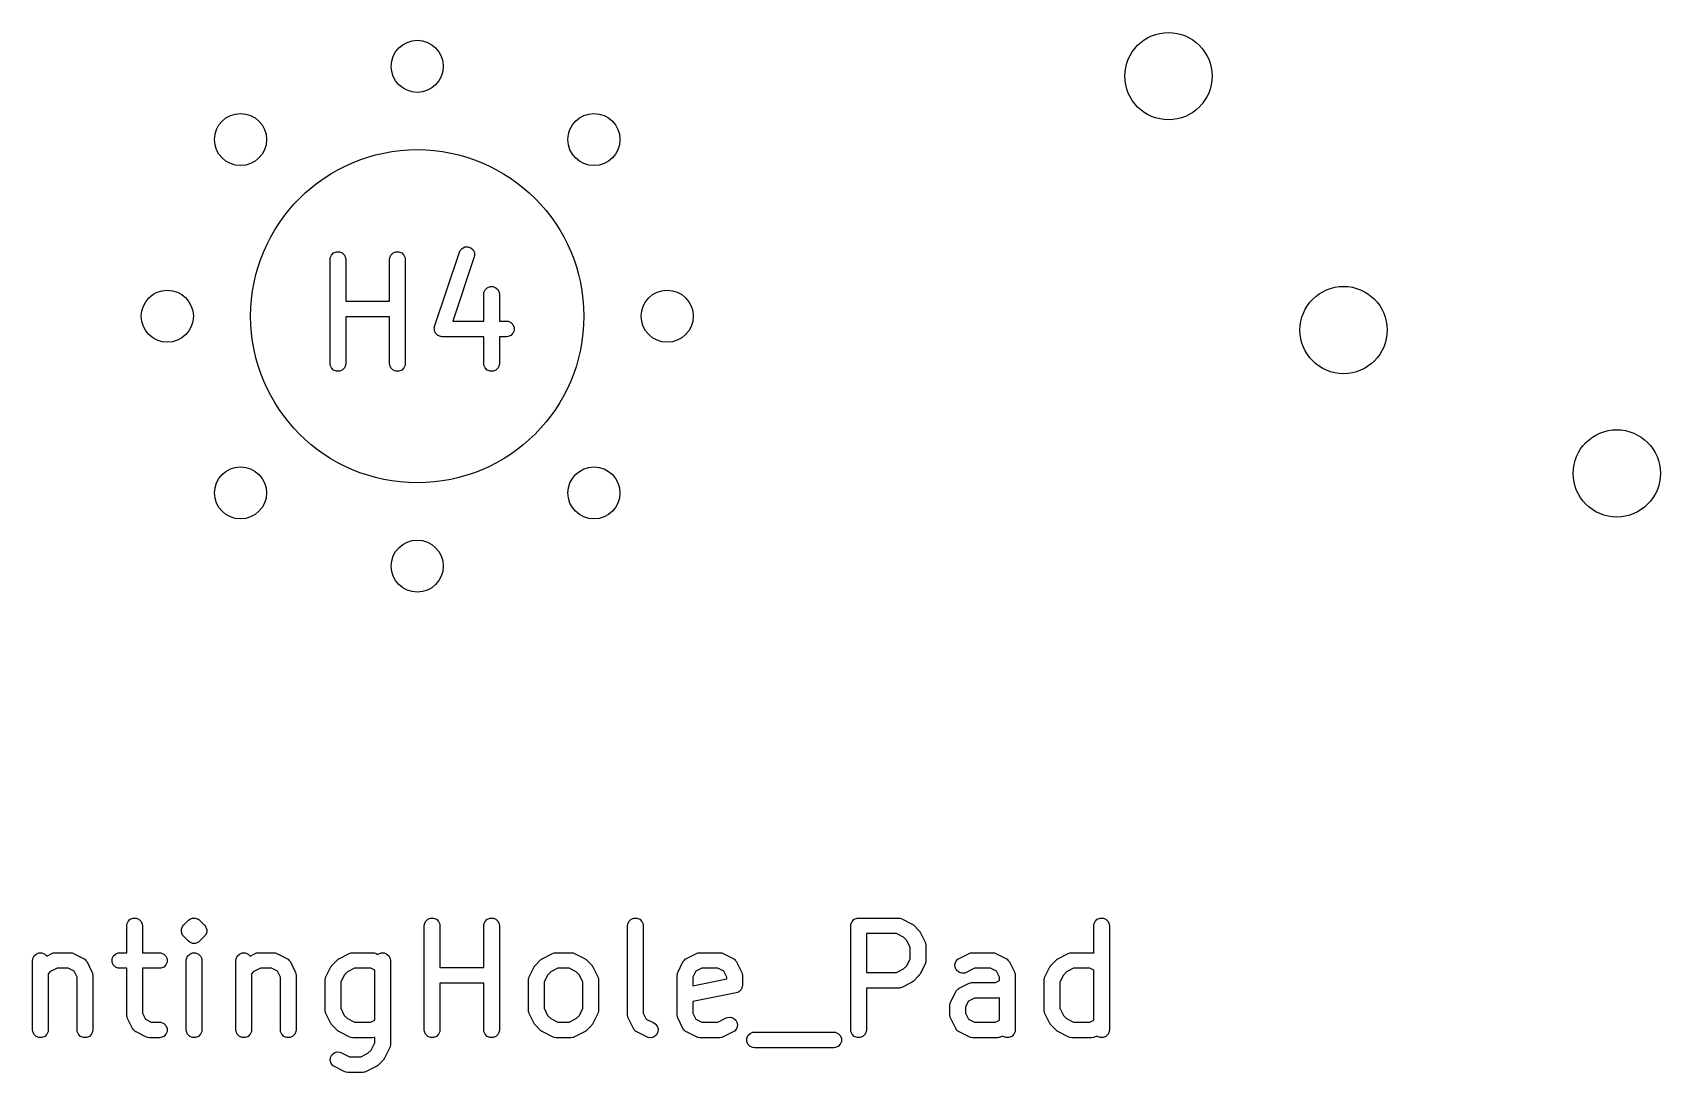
# Model space of a CAD drawing. Extents: x 2.68 to 10.38, y -4.66 to -2.29.
# Drawn here: x 3.673 to 4.289, y -4.656 to -4.263 of the extents above; entities that cross this region are included whole.
import ezdxf

# ---------------------------------------------------------------- set-up
doc = ezdxf.new("R2010")
doc.units = 0
doc.header["$MEASUREMENT"] = 0
doc.layers.add('BLACK', color=7, linetype='CONTINUOUS')

msp = doc.modelspace()

# ---------------------------------------------------------------- linework, layer by layer
at = {"layer": 'BLACK', "linetype": 'CONTINUOUS'}
for p, q in [((3.83508, -4.34528), (3.83583, -4.34441)), ((3.83583, -4.34441), (3.83687, -4.34389)), ((3.83687, -4.34389), (3.83801, -4.34381)), ((3.83801, -4.34381), (3.83911, -4.34417)), ((3.83911, -4.34417), (3.83998, -4.34493)), ((3.83998, -4.34493), (3.84049, -4.34596)), ((3.78595, -4.34861), (3.78601, -4.34804)), ((3.78595, -4.38798), (3.78595, -4.34861)), ((3.78601, -4.34804), (3.78645, -4.34697)), ((3.78645, -4.34697), (3.78726, -4.34616)), ((3.78726, -4.34616), (3.78833, -4.34572)), ((3.78833, -4.34572), (3.78948, -4.34572)), ((3.78948, -4.34572), (3.79054, -4.34616)), ((3.79054, -4.34616), (3.79136, -4.34697)), ((3.79136, -4.34697), (3.7918, -4.34804)), ((3.7918, -4.34804), (3.79185, -4.34861)), ((3.79185, -4.34861), (3.79185, -4.36441)), ((3.80845, -4.34861), (3.8085, -4.34804)), ((3.80845, -4.36441), (3.80845, -4.34861)), ((3.8085, -4.34804), (3.80894, -4.34697)), ((3.80894, -4.34697), (3.80976, -4.34616)), ((3.80976, -4.34616), (3.81082, -4.34572)), ((3.81082, -4.34572), (3.81197, -4.34572)), ((3.81197, -4.34572), (3.81304, -4.34616)), ((3.81304, -4.34616), (3.81385, -4.34697)), ((3.81385, -4.34697), (3.81429, -4.34804)), ((3.81429, -4.34804), (3.81435, -4.34861)), ((3.81435, -4.34861), (3.81435, -4.38798)), ((3.82547, -4.37393), (3.83484, -4.34581)), ((3.84045, -4.34767), (3.83237, -4.37191)), ((3.83484, -4.34581), (3.83508, -4.34528)), ((3.84057, -4.34711), (3.84045, -4.34767)), ((3.84049, -4.34596), (3.84057, -4.34711)), ((3.84407, -4.36174), (3.84412, -4.36116)), ((3.84407, -4.37191), (3.84407, -4.36174)), ((3.84412, -4.36116), (3.84456, -4.3601)), ((3.84456, -4.3601), (3.84538, -4.35928)), ((3.84538, -4.35928), (3.84644, -4.35884)), ((3.84644, -4.35884), (3.8476, -4.35884)), ((3.8476, -4.35884), (3.84866, -4.35928)), ((3.84866, -4.35928), (3.84947, -4.3601)), ((3.84947, -4.3601), (3.84992, -4.36116)), ((3.84992, -4.36116), (3.84997, -4.36174)), ((3.84997, -4.36174), (3.84997, -4.37191)), ((3.79185, -4.36441), (3.80845, -4.36441)), ((3.80845, -4.37032), (3.79185, -4.37032)), ((3.79185, -4.37032), (3.79185, -4.38798)), ((3.80845, -4.38798), (3.80845, -4.37032)), ((3.82534, -4.37449), (3.82538, -4.37434)), ((3.82538, -4.37496), (3.82534, -4.37449)), ((3.82538, -4.37429), (3.82541, -4.37421)), ((3.82538, -4.37434), (3.82538, -4.37429)), ((3.82538, -4.37544), (3.82538, -4.37496)), ((3.82542, -4.37554), (3.82538, -4.37544)), ((3.82541, -4.37421), (3.82547, -4.37393)), ((3.82542, -4.37564), (3.82542, -4.37554)), ((3.82564, -4.37606), (3.82542, -4.37564)), ((3.83237, -4.37191), (3.84407, -4.37191)), ((3.84997, -4.37191), (3.85264, -4.37191)), ((3.85264, -4.37191), (3.85322, -4.37197)), ((3.85322, -4.37197), (3.85428, -4.37241)), ((3.85428, -4.37241), (3.8551, -4.37322)), ((3.8551, -4.37322), (3.85554, -4.37429)), ((3.85554, -4.37544), (3.8551, -4.3765)), ((3.85554, -4.37429), (3.85554, -4.37544)), ((3.82582, -4.3765), (3.82564, -4.37606)), ((3.82589, -4.37658), (3.82582, -4.3765)), ((3.82594, -4.37667), (3.82589, -4.37658)), ((3.8263, -4.37698), (3.82594, -4.37667)), ((3.82663, -4.37732), (3.8263, -4.37698)), ((3.82673, -4.37736), (3.82663, -4.37732)), ((3.82681, -4.37743), (3.82673, -4.37736)), ((3.82726, -4.37758), (3.82681, -4.37743)), ((3.8277, -4.37776), (3.82726, -4.37758)), ((3.82785, -4.37777), (3.8277, -4.37776)), ((3.8279, -4.37779), (3.82785, -4.37777)), ((3.82798, -4.37779), (3.8279, -4.37779)), ((3.82827, -4.37781), (3.82798, -4.37779)), ((3.84407, -4.37781), (3.82827, -4.37781)), ((3.84407, -4.38798), (3.84407, -4.37781)), ((3.85264, -4.37781), (3.84997, -4.37781)), ((3.84997, -4.37781), (3.84997, -4.38798)), ((3.85322, -4.37776), (3.85264, -4.37781)), ((3.85428, -4.37732), (3.85322, -4.37776)), ((3.8551, -4.3765), (3.85428, -4.37732)), ((3.78601, -4.38856), (3.78595, -4.38798)), ((3.79185, -4.38798), (3.7918, -4.38856)), ((3.8085, -4.38856), (3.80845, -4.38798)), ((3.81435, -4.38798), (3.81429, -4.38856)), ((3.84412, -4.38856), (3.84407, -4.38798)), ((3.84997, -4.38798), (3.84992, -4.38856)), ((3.78645, -4.38963), (3.78601, -4.38856)), ((3.78726, -4.39044), (3.78645, -4.38963)), ((3.78833, -4.39088), (3.78726, -4.39044)), ((3.78948, -4.39088), (3.78833, -4.39088)), ((3.79054, -4.39044), (3.78948, -4.39088)), ((3.79136, -4.38963), (3.79054, -4.39044)), ((3.7918, -4.38856), (3.79136, -4.38963)), ((3.80894, -4.38963), (3.8085, -4.38856)), ((3.80976, -4.39044), (3.80894, -4.38963)), ((3.81082, -4.39088), (3.80976, -4.39044)), ((3.81197, -4.39088), (3.81082, -4.39088)), ((3.81304, -4.39044), (3.81197, -4.39088)), ((3.81385, -4.38963), (3.81304, -4.39044)), ((3.81429, -4.38856), (3.81385, -4.38963)), ((3.84456, -4.38963), (3.84412, -4.38856)), ((3.84538, -4.39044), (3.84456, -4.38963)), ((3.84644, -4.39088), (3.84538, -4.39044)), ((3.8476, -4.39088), (3.84644, -4.39088)), ((3.84866, -4.39044), (3.8476, -4.39088)), ((3.84947, -4.38963), (3.84866, -4.39044)), ((3.84992, -4.38856), (3.84947, -4.38963)), ((3.70908, -4.60058), (3.70914, -4.60001)), ((3.70908, -4.61075), (3.70908, -4.60058)), ((3.70914, -4.60001), (3.70958, -4.59894)), ((3.70958, -4.59894), (3.7104, -4.59813)), ((3.7104, -4.59813), (3.71146, -4.59769)), ((3.71146, -4.59769), (3.71261, -4.59769)), ((3.71261, -4.59769), (3.71368, -4.59813)), ((3.71368, -4.59813), (3.71449, -4.59894)), ((3.71449, -4.59894), (3.71493, -4.60001)), ((3.71493, -4.60001), (3.71499, -4.60058)), ((3.71499, -4.60058), (3.71499, -4.61075)), ((3.72976, -4.60188), (3.7302, -4.60082)), ((3.72976, -4.60303), (3.72976, -4.60188)), ((3.7302, -4.6041), (3.72976, -4.60303)), ((3.7302, -4.60082), (3.73057, -4.60037)), ((3.73057, -4.60037), (3.73245, -4.5985)), ((3.73245, -4.5985), (3.73289, -4.59813)), ((3.73289, -4.59813), (3.73396, -4.59769)), ((3.73396, -4.59769), (3.73511, -4.59769)), ((3.73511, -4.59769), (3.73511, -4.59769)), ((3.73511, -4.59769), (3.73601, -4.59806)), ((3.73601, -4.59806), (3.73617, -4.59813)), ((3.73617, -4.59813), (3.73662, -4.5985)), ((3.73662, -4.5985), (3.7385, -4.60037)), ((3.7385, -4.60037), (3.73886, -4.60082)), ((3.73886, -4.60082), (3.73928, -4.60183)), ((3.7393, -4.60303), (3.73886, -4.6041)), ((3.73928, -4.60183), (3.7393, -4.60188)), ((3.7393, -4.60188), (3.7393, -4.60303)), ((3.82157, -4.60058), (3.82163, -4.60001)), ((3.82157, -4.63995), (3.82157, -4.60058)), ((3.82163, -4.60001), (3.82207, -4.59894)), ((3.82207, -4.59894), (3.82288, -4.59813)), ((3.82288, -4.59813), (3.82395, -4.59769)), ((3.82395, -4.59769), (3.8251, -4.59769)), ((3.8251, -4.59769), (3.82616, -4.59813)), ((3.82616, -4.59813), (3.82698, -4.59894)), ((3.82698, -4.59894), (3.82742, -4.60001)), ((3.82742, -4.60001), (3.82747, -4.60058)), ((3.82747, -4.60058), (3.82747, -4.61638)), ((3.84407, -4.60058), (3.84412, -4.60001)), ((3.84407, -4.61638), (3.84407, -4.60058)), ((3.84412, -4.60001), (3.84456, -4.59894)), ((3.84456, -4.59894), (3.84538, -4.59813)), ((3.84538, -4.59813), (3.84644, -4.59769)), ((3.84644, -4.59769), (3.8476, -4.59769)), ((3.8476, -4.59769), (3.84866, -4.59813)), ((3.84866, -4.59813), (3.84947, -4.59894)), ((3.84947, -4.59894), (3.84992, -4.60001)), ((3.84992, -4.60001), (3.84997, -4.60058)), ((3.84997, -4.60058), (3.84997, -4.63995)), ((3.89843, -4.60058), (3.89849, -4.60001)), ((3.89843, -4.63433), (3.89843, -4.60058)), ((3.89849, -4.60001), (3.89893, -4.59894)), ((3.89893, -4.59894), (3.89975, -4.59813)), ((3.89975, -4.59813), (3.90081, -4.59769)), ((3.90081, -4.59769), (3.90196, -4.59769)), ((3.90196, -4.59769), (3.90303, -4.59813)), ((3.90303, -4.59813), (3.90384, -4.59894)), ((3.90384, -4.59894), (3.90428, -4.60001)), ((3.90428, -4.60001), (3.90434, -4.60058)), ((3.90434, -4.60058), (3.90434, -4.63363)), ((3.9828, -4.60058), (3.98286, -4.60001)), ((3.9828, -4.63995), (3.9828, -4.60058)), ((3.98286, -4.60001), (3.9833, -4.59894)), ((3.9833, -4.59894), (3.98411, -4.59813)), ((3.98411, -4.59813), (3.98518, -4.59769)), ((3.98518, -4.59769), (3.98575, -4.59763)), ((3.98575, -4.59763), (4.00075, -4.59763)), ((4.00075, -4.59763), (4.00133, -4.59769)), ((4.00133, -4.59769), (4.00142, -4.59773)), ((4.00142, -4.59773), (4.00153, -4.59774)), ((4.00153, -4.59774), (4.00207, -4.59794)), ((4.00207, -4.59794), (4.00582, -4.59982)), ((4.00582, -4.59982), (4.00607, -4.59997)), ((4.00607, -4.59997), (4.00614, -4.6)), ((4.00614, -4.6), (4.00622, -4.60007)), ((4.00622, -4.60007), (4.00631, -4.60013)), ((4.00631, -4.60013), (4.00636, -4.60018)), ((4.00636, -4.60018), (4.00659, -4.60037)), ((4.00659, -4.60037), (4.00846, -4.60225)), ((4.00846, -4.60225), (4.00865, -4.60247)), ((4.00865, -4.60247), (4.00871, -4.60252)), ((4.00871, -4.60252), (4.00876, -4.60261)), ((4.00876, -4.60261), (4.00883, -4.60269)), ((4.00883, -4.60269), (4.00886, -4.60276)), ((4.00886, -4.60276), (4.00902, -4.60301)), ((4.00902, -4.60301), (4.01089, -4.60676)), ((4.07466, -4.60058), (4.07472, -4.60001)), ((4.07466, -4.61087), (4.07466, -4.60058)), ((4.07472, -4.60001), (4.07516, -4.59894)), ((4.07516, -4.59894), (4.07597, -4.59813)), ((4.07597, -4.59813), (4.07704, -4.59769)), ((4.07704, -4.59769), (4.07819, -4.59769)), ((4.07819, -4.59769), (4.07926, -4.59813)), ((4.07926, -4.59813), (4.08007, -4.59894)), ((4.08007, -4.59894), (4.08051, -4.60001)), ((4.08051, -4.60001), (4.08057, -4.60058)), ((4.08057, -4.60058), (4.08057, -4.63995)), ((3.73057, -4.60455), (3.7302, -4.6041)), ((3.73245, -4.60642), (3.73057, -4.60455)), ((3.73289, -4.60679), (3.73245, -4.60642)), ((3.73396, -4.60723), (3.73289, -4.60679)), ((3.73511, -4.60723), (3.73396, -4.60723)), ((3.73396, -4.60723), (3.73396, -4.60723)), ((3.73617, -4.60679), (3.73511, -4.60723)), ((3.73511, -4.60723), (3.73511, -4.60723)), ((3.73662, -4.60642), (3.73617, -4.60679)), ((3.7385, -4.60455), (3.73662, -4.60642)), ((3.73886, -4.6041), (3.7385, -4.60455)), ((4.00005, -4.60354), (3.9887, -4.60354)), ((3.9887, -4.60354), (3.9887, -4.61825)), ((4.00275, -4.60488), (4.00005, -4.60354)), ((4.00395, -4.60608), (4.00275, -4.60488)), ((4.0053, -4.60878), (4.00395, -4.60608)), ((4.0053, -4.61301), (4.0053, -4.60878)), ((4.01089, -4.60676), (4.0111, -4.6073)), ((4.0111, -4.6073), (4.0111, -4.60741)), ((4.0111, -4.60741), (4.01114, -4.60751)), ((4.01114, -4.60751), (4.0112, -4.60808)), ((4.0112, -4.60808), (4.0112, -4.61371)), ((3.67346, -4.61371), (3.67352, -4.61313)), ((3.67346, -4.63995), (3.67346, -4.61371)), ((3.67352, -4.61313), (3.67396, -4.61207)), ((3.67396, -4.61207), (3.67477, -4.61125)), ((3.67477, -4.61125), (3.67584, -4.61081)), ((3.67584, -4.61081), (3.67699, -4.61081)), ((3.67699, -4.61081), (3.67806, -4.61125)), ((3.67806, -4.61125), (3.67882, -4.61202)), ((3.67882, -4.61202), (3.68072, -4.61107)), ((3.68072, -4.61107), (3.68126, -4.61086)), ((3.68126, -4.61086), (3.68137, -4.61085)), ((3.68137, -4.61085), (3.68146, -4.61081)), ((3.68146, -4.61081), (3.68204, -4.61075)), ((3.68204, -4.61075), (3.68766, -4.61075)), ((3.68766, -4.61075), (3.68824, -4.61081)), ((3.68824, -4.61081), (3.68834, -4.61085)), ((3.68834, -4.61085), (3.68844, -4.61086)), ((3.68844, -4.61086), (3.68898, -4.61107)), ((3.68898, -4.61107), (3.69273, -4.61294)), ((3.69273, -4.61294), (3.69283, -4.613)), ((3.69283, -4.613), (3.69288, -4.61302)), ((3.69288, -4.61302), (3.69293, -4.61307)), ((3.69293, -4.61307), (3.69322, -4.61325)), ((3.69322, -4.61325), (3.69347, -4.61353)), ((3.69347, -4.61353), (3.69375, -4.61377)), ((3.69375, -4.61377), (3.69393, -4.61406)), ((3.69393, -4.61406), (3.69398, -4.61412)), ((3.69398, -4.61412), (3.69399, -4.61416)), ((3.69399, -4.61416), (3.69405, -4.61426)), ((3.69405, -4.61426), (3.69593, -4.61801)), ((3.70352, -4.61313), (3.70396, -4.61207)), ((3.70352, -4.61428), (3.70352, -4.61313)), ((3.70396, -4.61535), (3.70352, -4.61428)), ((3.70396, -4.61207), (3.70477, -4.61125)), ((3.70477, -4.61616), (3.70396, -4.61535)), ((3.70477, -4.61125), (3.70584, -4.61081)), ((3.70584, -4.61081), (3.70641, -4.61075)), ((3.70641, -4.61075), (3.70908, -4.61075)), ((3.71499, -4.61075), (3.72141, -4.61075)), ((3.72141, -4.61075), (3.72199, -4.61081)), ((3.72199, -4.61081), (3.72305, -4.61125)), ((3.72305, -4.61125), (3.72386, -4.61207)), ((3.72386, -4.61535), (3.72305, -4.61616)), ((3.72386, -4.61207), (3.72431, -4.61313)), ((3.72431, -4.61428), (3.72386, -4.61535)), ((3.72431, -4.61313), (3.72431, -4.61428)), ((3.73158, -4.61371), (3.73164, -4.61313)), ((3.73158, -4.63995), (3.73158, -4.61371)), ((3.73164, -4.61313), (3.73208, -4.61207)), ((3.73208, -4.61207), (3.73289, -4.61125)), ((3.73289, -4.61125), (3.73396, -4.61081)), ((3.73396, -4.61081), (3.73511, -4.61081)), ((3.73511, -4.61081), (3.73617, -4.61125)), ((3.73617, -4.61125), (3.73699, -4.61207)), ((3.73699, -4.61207), (3.73743, -4.61313)), ((3.73743, -4.61313), (3.73749, -4.61371)), ((3.73749, -4.61371), (3.73749, -4.63995)), ((3.75033, -4.61371), (3.75038, -4.61313)), ((3.75033, -4.63995), (3.75033, -4.61371)), ((3.75038, -4.61313), (3.75083, -4.61207)), ((3.75083, -4.61207), (3.75164, -4.61125)), ((3.75164, -4.61125), (3.7527, -4.61081)), ((3.7527, -4.61081), (3.75386, -4.61081)), ((3.75386, -4.61081), (3.75492, -4.61125)), ((3.75492, -4.61125), (3.75569, -4.61202)), ((3.75569, -4.61202), (3.75758, -4.61107)), ((3.75758, -4.61107), (3.75813, -4.61086)), ((3.75813, -4.61086), (3.75823, -4.61085)), ((3.75823, -4.61085), (3.75833, -4.61081)), ((3.75833, -4.61081), (3.75891, -4.61075)), ((3.75891, -4.61075), (3.76453, -4.61075)), ((3.76453, -4.61075), (3.76511, -4.61081)), ((3.76511, -4.61081), (3.7652, -4.61085)), ((3.7652, -4.61085), (3.76531, -4.61086)), ((3.76531, -4.61086), (3.76585, -4.61107)), ((3.76585, -4.61107), (3.7696, -4.61294)), ((3.7696, -4.61294), (3.7697, -4.613)), ((3.7697, -4.613), (3.76974, -4.61302)), ((3.76974, -4.61302), (3.7698, -4.61307)), ((3.7698, -4.61307), (3.77009, -4.61325)), ((3.77009, -4.61325), (3.77033, -4.61353)), ((3.77033, -4.61353), (3.77061, -4.61377)), ((3.77061, -4.61377), (3.7708, -4.61406)), ((3.7708, -4.61406), (3.77084, -4.61412)), ((3.77084, -4.61412), (3.77086, -4.61416)), ((3.77086, -4.61416), (3.77092, -4.61426)), ((3.77092, -4.61426), (3.77279, -4.61801)), ((3.78642, -4.61589), (3.78645, -4.61582)), ((3.78645, -4.61582), (3.78651, -4.61573)), ((3.78651, -4.61573), (3.78657, -4.61565)), ((3.78657, -4.61565), (3.78663, -4.61559)), ((3.78663, -4.61559), (3.78681, -4.61537)), ((3.78681, -4.61537), (3.78869, -4.61349)), ((3.78869, -4.61349), (3.78891, -4.61331)), ((3.78891, -4.61331), (3.78897, -4.61325)), ((3.78897, -4.61325), (3.78905, -4.61319)), ((3.78905, -4.61319), (3.78914, -4.61313)), ((3.78914, -4.61313), (3.78921, -4.6131)), ((3.78921, -4.6131), (3.78946, -4.61294)), ((3.78946, -4.61294), (3.79321, -4.61107)), ((3.79321, -4.61107), (3.79375, -4.61086)), ((3.79375, -4.61086), (3.79385, -4.61085)), ((3.79385, -4.61085), (3.79395, -4.61081)), ((3.79395, -4.61081), (3.79453, -4.61075)), ((3.79453, -4.61075), (3.80202, -4.61075)), ((3.80202, -4.61075), (3.8026, -4.61081)), ((3.8026, -4.61081), (3.8027, -4.61085)), ((3.8027, -4.61085), (3.8028, -4.61086)), ((3.8028, -4.61086), (3.80335, -4.61107)), ((3.80335, -4.61107), (3.80399, -4.61139)), ((3.80399, -4.61139), (3.80413, -4.61125)), ((3.80413, -4.61125), (3.8052, -4.61081)), ((3.8052, -4.61081), (3.80635, -4.61081)), ((3.80635, -4.61081), (3.80741, -4.61125)), ((3.80741, -4.61125), (3.80823, -4.61207)), ((3.80823, -4.61207), (3.80867, -4.61313)), ((3.80867, -4.61313), (3.80873, -4.61371)), ((3.80873, -4.61371), (3.80873, -4.64558)), ((3.86328, -4.61589), (3.86331, -4.61582)), ((3.86331, -4.61582), (3.86338, -4.61573)), ((3.86338, -4.61573), (3.86343, -4.61565)), ((3.86343, -4.61565), (3.86349, -4.61559)), ((3.86349, -4.61559), (3.86368, -4.61537)), ((3.86368, -4.61537), (3.86555, -4.61349)), ((3.86555, -4.61349), (3.86578, -4.61331)), ((3.86578, -4.61331), (3.86583, -4.61325)), ((3.86583, -4.61325), (3.86592, -4.61319)), ((3.86592, -4.61319), (3.866, -4.61313)), ((3.866, -4.61313), (3.86607, -4.6131)), ((3.86607, -4.6131), (3.86632, -4.61294)), ((3.86632, -4.61294), (3.87007, -4.61107)), ((3.87007, -4.61107), (3.87061, -4.61086)), ((3.87061, -4.61086), (3.87072, -4.61085)), ((3.87072, -4.61085), (3.87081, -4.61081)), ((3.87081, -4.61081), (3.87139, -4.61075)), ((3.87139, -4.61075), (3.87702, -4.61075)), ((3.87702, -4.61075), (3.87759, -4.61081)), ((3.87759, -4.61081), (3.87769, -4.61085)), ((3.87769, -4.61085), (3.8778, -4.61086)), ((3.8778, -4.61086), (3.87834, -4.61107)), ((3.87834, -4.61107), (3.88209, -4.61294)), ((3.88209, -4.61294), (3.88233, -4.6131)), ((3.88233, -4.6131), (3.88241, -4.61313)), ((3.88241, -4.61313), (3.88249, -4.61319)), ((3.88249, -4.61319), (3.88258, -4.61325)), ((3.88258, -4.61325), (3.88263, -4.61331)), ((3.88263, -4.61331), (3.88285, -4.61349)), ((3.88285, -4.61349), (3.88473, -4.61537)), ((3.88473, -4.61537), (3.88491, -4.61559)), ((3.88491, -4.61559), (3.88497, -4.61565)), ((3.88497, -4.61565), (3.88503, -4.61573)), ((3.88503, -4.61573), (3.88509, -4.61582)), ((3.88509, -4.61582), (3.88512, -4.61589)), ((3.91749, -4.61801), (3.91937, -4.61426)), ((3.91937, -4.61426), (3.91943, -4.61416)), ((3.91943, -4.61416), (3.91944, -4.61412)), ((3.91944, -4.61412), (3.91949, -4.61406)), ((3.91949, -4.61406), (3.91968, -4.61377)), ((3.91968, -4.61377), (3.91996, -4.61353)), ((3.91996, -4.61353), (3.9202, -4.61325)), ((3.9202, -4.61325), (3.92049, -4.61307)), ((3.92049, -4.61307), (3.92055, -4.61302)), ((3.92055, -4.61302), (3.92059, -4.613)), ((3.92059, -4.613), (3.92069, -4.61294)), ((3.92069, -4.61294), (3.92444, -4.61107)), ((3.92444, -4.61107), (3.92498, -4.61086)), ((3.92498, -4.61086), (3.92509, -4.61085)), ((3.92509, -4.61085), (3.92518, -4.61081)), ((3.92518, -4.61081), (3.92576, -4.61075)), ((3.92576, -4.61075), (3.93326, -4.61075)), ((3.93326, -4.61075), (3.93383, -4.61081)), ((3.93383, -4.61081), (3.93393, -4.61085)), ((3.93393, -4.61085), (3.93404, -4.61086)), ((3.93404, -4.61086), (3.93458, -4.61107)), ((3.93458, -4.61107), (3.93833, -4.61294)), ((3.93833, -4.61294), (3.93842, -4.613)), ((3.93842, -4.613), (3.93847, -4.61302)), ((3.93847, -4.61302), (3.93853, -4.61307)), ((3.93853, -4.61307), (3.93882, -4.61325)), ((3.93882, -4.61325), (3.93906, -4.61353)), ((3.93906, -4.61353), (3.93934, -4.61377)), ((3.93934, -4.61377), (3.93952, -4.61406)), ((3.93952, -4.61406), (3.93957, -4.61412)), ((3.93957, -4.61412), (3.93959, -4.61416)), ((3.93959, -4.61416), (3.93965, -4.61426)), ((3.93965, -4.61426), (3.94152, -4.61801)), ((4.00275, -4.6169), (4.00395, -4.61571)), ((4.00395, -4.61571), (4.0053, -4.61301)), ((4.01089, -4.61503), (4.00902, -4.61878)), ((4.0111, -4.61449), (4.01089, -4.61503)), ((4.01114, -4.61428), (4.0111, -4.61438)), ((4.0111, -4.61438), (4.0111, -4.61449)), ((4.0112, -4.61371), (4.01114, -4.61428)), ((4.02219, -4.61521), (4.02256, -4.61412)), ((4.02227, -4.61636), (4.02219, -4.61521)), ((4.02256, -4.61412), (4.02331, -4.61325)), ((4.02331, -4.61325), (4.0238, -4.61294)), ((4.0238, -4.61294), (4.02755, -4.61107)), ((4.02755, -4.61107), (4.02809, -4.61086)), ((4.02809, -4.61086), (4.0282, -4.61085)), ((4.0282, -4.61085), (4.0283, -4.61081)), ((4.0283, -4.61081), (4.02887, -4.61075)), ((4.02887, -4.61075), (4.03637, -4.61075)), ((4.03637, -4.61075), (4.03695, -4.61081)), ((4.03695, -4.61081), (4.03704, -4.61085)), ((4.03704, -4.61085), (4.03715, -4.61086)), ((4.03715, -4.61086), (4.03769, -4.61107)), ((4.03769, -4.61107), (4.04144, -4.61294)), ((4.04144, -4.61294), (4.04154, -4.613)), ((4.04154, -4.613), (4.04158, -4.61302)), ((4.04158, -4.61302), (4.04164, -4.61307)), ((4.04164, -4.61307), (4.04193, -4.61325)), ((4.04193, -4.61325), (4.04217, -4.61353)), ((4.04217, -4.61353), (4.04245, -4.61377)), ((4.04245, -4.61377), (4.04264, -4.61406)), ((4.04264, -4.61406), (4.04269, -4.61412)), ((4.04269, -4.61412), (4.0427, -4.61416)), ((4.0427, -4.61416), (4.04276, -4.61426)), ((4.04276, -4.61426), (4.04464, -4.61801)), ((4.05826, -4.61589), (4.05829, -4.61582)), ((4.05829, -4.61582), (4.05835, -4.61573)), ((4.05835, -4.61573), (4.05841, -4.61565)), ((4.05841, -4.61565), (4.05847, -4.61559)), ((4.05847, -4.61559), (4.05865, -4.61537)), ((4.05865, -4.61537), (4.06053, -4.61349)), ((4.06053, -4.61349), (4.06076, -4.61331)), ((4.06076, -4.61331), (4.06081, -4.61325)), ((4.06081, -4.61325), (4.0609, -4.61319)), ((4.0609, -4.61319), (4.06098, -4.61313)), ((4.06098, -4.61313), (4.06105, -4.6131)), ((4.06105, -4.6131), (4.0613, -4.61294)), ((4.0613, -4.61294), (4.06505, -4.61107)), ((4.06505, -4.61107), (4.06559, -4.61086)), ((4.06559, -4.61086), (4.06569, -4.61085)), ((4.06569, -4.61085), (4.06579, -4.61081)), ((4.06579, -4.61081), (4.06637, -4.61075)), ((4.06637, -4.61075), (4.07387, -4.61075)), ((4.07387, -4.61075), (4.07444, -4.61081)), ((4.07444, -4.61081), (4.07454, -4.61085)), ((4.07454, -4.61085), (4.07465, -4.61086)), ((4.07465, -4.61086), (4.07466, -4.61087)), ((3.68004, -4.61801), (3.67937, -4.61868)), ((3.67937, -4.61868), (3.67937, -4.63995)), ((3.68274, -4.61666), (3.68004, -4.61801)), ((3.68697, -4.61666), (3.68274, -4.61666)), ((3.68921, -4.61778), (3.68697, -4.61666)), ((3.69034, -4.62003), (3.68921, -4.61778)), ((3.69034, -4.63995), (3.69034, -4.62003)), ((3.69593, -4.61801), (3.69614, -4.61855)), ((3.69614, -4.61855), (3.69614, -4.61866)), ((3.69614, -4.61866), (3.69618, -4.61876)), ((3.69618, -4.61876), (3.69624, -4.61933)), ((3.69624, -4.61933), (3.69624, -4.63995)), ((3.70584, -4.6166), (3.70477, -4.61616)), ((3.70641, -4.61666), (3.70584, -4.6166)), ((3.70908, -4.61666), (3.70641, -4.61666)), ((3.70908, -4.63433), (3.70908, -4.61666)), ((3.72141, -4.61666), (3.71499, -4.61666)), ((3.71499, -4.61666), (3.71499, -4.63363)), ((3.72199, -4.6166), (3.72141, -4.61666)), ((3.72305, -4.61616), (3.72199, -4.6166)), ((3.7569, -4.61801), (3.75623, -4.61868)), ((3.75623, -4.61868), (3.75623, -4.63995)), ((3.7596, -4.61666), (3.7569, -4.61801)), ((3.76383, -4.61666), (3.7596, -4.61666)), ((3.76608, -4.61778), (3.76383, -4.61666)), ((3.7672, -4.62003), (3.76608, -4.61778)), ((3.7672, -4.63995), (3.7672, -4.62003)), ((3.77279, -4.61801), (3.773, -4.61855)), ((3.773, -4.61855), (3.77301, -4.61866)), ((3.77301, -4.61866), (3.77305, -4.61876)), ((3.77305, -4.61876), (3.77311, -4.61933)), ((3.77311, -4.61933), (3.77311, -4.63995)), ((3.78407, -4.62121), (3.78413, -4.62063)), ((3.78407, -4.63245), (3.78407, -4.62121)), ((3.78413, -4.62063), (3.78417, -4.62053)), ((3.78417, -4.62053), (3.78418, -4.62043)), ((3.78418, -4.62043), (3.78439, -4.61989)), ((3.78439, -4.61989), (3.78626, -4.61614)), ((3.78626, -4.61614), (3.78642, -4.61589)), ((3.79133, -4.61921), (3.78998, -4.6219)), ((3.78998, -4.6219), (3.78998, -4.63176)), ((3.79253, -4.61801), (3.79133, -4.61921)), ((3.79522, -4.61666), (3.79253, -4.61801)), ((3.80133, -4.61666), (3.79522, -4.61666)), ((3.80282, -4.61741), (3.80133, -4.61666)), ((3.80282, -4.63625), (3.80282, -4.61741)), ((3.82747, -4.61638), (3.84407, -4.61638)), ((3.86094, -4.62121), (3.861, -4.62063)), ((3.86094, -4.63245), (3.86094, -4.62121)), ((3.861, -4.62063), (3.86104, -4.62053)), ((3.86104, -4.62043), (3.86125, -4.61989)), ((3.86104, -4.62053), (3.86104, -4.62043)), ((3.86125, -4.61989), (3.86313, -4.61614)), ((3.86313, -4.61614), (3.86328, -4.61589)), ((3.86819, -4.61921), (3.86684, -4.6219)), ((3.86684, -4.6219), (3.86684, -4.63176)), ((3.86939, -4.61801), (3.86819, -4.61921)), ((3.87209, -4.61666), (3.86939, -4.61801)), ((3.87632, -4.61666), (3.87209, -4.61666)), ((3.87902, -4.61801), (3.87632, -4.61666)), ((3.88021, -4.61921), (3.87902, -4.61801)), ((3.88156, -4.6219), (3.88021, -4.61921)), ((3.88156, -4.63176), (3.88156, -4.6219)), ((3.88512, -4.61589), (3.88528, -4.61614)), ((3.88528, -4.61614), (3.88716, -4.61989)), ((3.88716, -4.61989), (3.88736, -4.62043)), ((3.88736, -4.62043), (3.88737, -4.62053)), ((3.88737, -4.62053), (3.88741, -4.62063)), ((3.88741, -4.62063), (3.88747, -4.62121)), ((3.88747, -4.62121), (3.88747, -4.63245)), ((3.91718, -4.61933), (3.91724, -4.61876)), ((3.91718, -4.63433), (3.91718, -4.61933)), ((3.91724, -4.61876), (3.91728, -4.61866)), ((3.91728, -4.61866), (3.91729, -4.61855)), ((3.91729, -4.61855), (3.91749, -4.61801)), ((3.92421, -4.61778), (3.92309, -4.62003)), ((3.92309, -4.62003), (3.92309, -4.62323)), ((3.92309, -4.62323), (3.93593, -4.62066)), ((3.92646, -4.61666), (3.92421, -4.61778)), ((3.93256, -4.61666), (3.92646, -4.61666)), ((3.93481, -4.61778), (3.93256, -4.61666)), ((3.93593, -4.62003), (3.93481, -4.61778)), ((3.93593, -4.62066), (3.93593, -4.62003)), ((3.94152, -4.61801), (3.94173, -4.61855)), ((3.94173, -4.61855), (3.94174, -4.61866)), ((3.94174, -4.61866), (3.94178, -4.61876)), ((3.94178, -4.61876), (3.94184, -4.61933)), ((3.94184, -4.61933), (3.94184, -4.62308)), ((3.9887, -4.61825), (4.00005, -4.61825)), ((4.00005, -4.61825), (4.00275, -4.6169)), ((4.00582, -4.62197), (4.00207, -4.62385)), ((4.00607, -4.62182), (4.00582, -4.62197)), ((4.00614, -4.62179), (4.00607, -4.62182)), ((4.00622, -4.62172), (4.00614, -4.62179)), ((4.00631, -4.62166), (4.00622, -4.62172)), ((4.00636, -4.6216), (4.00631, -4.62166)), ((4.00659, -4.62142), (4.00636, -4.6216)), ((4.00846, -4.61954), (4.00659, -4.62142)), ((4.00865, -4.61932), (4.00846, -4.61954)), ((4.00871, -4.61927), (4.00865, -4.61932)), ((4.00876, -4.61918), (4.00871, -4.61927)), ((4.00883, -4.6191), (4.00876, -4.61918)), ((4.00886, -4.61902), (4.00883, -4.6191)), ((4.00902, -4.61878), (4.00886, -4.61902)), ((4.02279, -4.61739), (4.02227, -4.61636)), ((4.02366, -4.61815), (4.02279, -4.61739)), ((4.02475, -4.61851), (4.02366, -4.61815)), ((4.0259, -4.61843), (4.02475, -4.61851)), ((4.02644, -4.61822), (4.0259, -4.61843)), ((4.02957, -4.61666), (4.02644, -4.61822)), ((4.03567, -4.61666), (4.02957, -4.61666)), ((4.03792, -4.61778), (4.03567, -4.61666)), ((4.03755, -4.622), (4.03904, -4.62126)), ((4.03904, -4.62003), (4.03792, -4.61778)), ((4.03904, -4.62126), (4.03904, -4.62003)), ((4.04464, -4.61801), (4.04484, -4.61855)), ((4.04484, -4.61855), (4.04485, -4.61866)), ((4.04485, -4.61866), (4.04489, -4.61876)), ((4.04489, -4.61876), (4.04495, -4.61933)), ((4.04495, -4.61933), (4.04495, -4.63995)), ((4.05591, -4.62121), (4.05597, -4.62063)), ((4.05591, -4.63245), (4.05591, -4.62121)), ((4.05597, -4.62063), (4.05601, -4.62053)), ((4.05601, -4.62053), (4.05602, -4.62043)), ((4.05602, -4.62043), (4.05623, -4.61989)), ((4.05623, -4.61989), (4.0581, -4.61614)), ((4.0581, -4.61614), (4.05826, -4.61589)), ((4.06317, -4.61921), (4.06182, -4.6219)), ((4.06182, -4.6219), (4.06182, -4.63176)), ((4.06437, -4.61801), (4.06317, -4.61921)), ((4.06706, -4.61666), (4.06437, -4.61801)), ((4.07317, -4.61666), (4.06706, -4.61666)), ((4.07466, -4.61741), (4.07317, -4.61666)), ((4.07466, -4.63625), (4.07466, -4.61741)), ((3.84407, -4.62228), (3.82747, -4.62228)), ((3.82747, -4.62228), (3.82747, -4.63995)), ((3.84407, -4.63995), (3.84407, -4.62228)), ((3.93946, -4.62598), (3.92309, -4.62925)), ((3.94002, -4.62581), (3.93946, -4.62598)), ((3.94026, -4.62565), (3.94002, -4.62581)), ((3.94052, -4.62554), (3.94026, -4.62565)), ((3.94073, -4.62533), (3.94052, -4.62554)), ((3.94097, -4.62517), (3.94073, -4.62533)), ((3.94113, -4.62493), (3.94097, -4.62517)), ((3.94134, -4.62472), (3.94113, -4.62493)), ((3.94145, -4.62445), (3.94134, -4.62472)), ((3.94161, -4.62421), (3.94145, -4.62445)), ((3.94167, -4.62392), (3.94161, -4.62421)), ((3.94178, -4.62366), (3.94167, -4.62392)), ((3.94184, -4.62308), (3.94178, -4.62366)), ((4.00075, -4.62416), (3.9887, -4.62416)), ((3.9887, -4.62416), (3.9887, -4.63995)), ((4.00133, -4.6241), (4.00075, -4.62416)), ((4.00142, -4.62406), (4.00133, -4.6241)), ((4.00153, -4.62405), (4.00142, -4.62406)), ((4.00207, -4.62385), (4.00153, -4.62405)), ((4.02061, -4.62926), (4.02248, -4.62551)), ((4.02248, -4.62551), (4.02254, -4.62541)), ((4.02254, -4.62541), (4.02256, -4.62537)), ((4.02256, -4.62537), (4.02261, -4.62531)), ((4.02261, -4.62531), (4.02279, -4.62502)), ((4.02279, -4.62502), (4.02307, -4.62478)), ((4.02307, -4.62478), (4.02331, -4.6245)), ((4.02331, -4.6245), (4.0236, -4.62431)), ((4.0236, -4.62431), (4.02366, -4.62426)), ((4.02366, -4.62426), (4.0237, -4.62425)), ((4.0237, -4.62425), (4.0238, -4.62419)), ((4.0238, -4.62419), (4.02755, -4.62231)), ((4.02957, -4.62791), (4.02732, -4.62903)), ((4.02755, -4.62231), (4.02809, -4.62211)), ((4.02809, -4.62211), (4.0282, -4.6221)), ((4.0282, -4.6221), (4.0283, -4.62206)), ((4.0283, -4.62206), (4.02887, -4.622)), ((4.02887, -4.622), (4.03755, -4.622)), ((4.03825, -4.62791), (4.02957, -4.62791)), ((4.03882, -4.62785), (4.03825, -4.62791)), ((4.03892, -4.62781), (4.03882, -4.62785)), ((4.03903, -4.6278), (4.03892, -4.62781)), ((4.03904, -4.6278), (4.03903, -4.6278)), ((4.03904, -4.63625), (4.03904, -4.6278)), ((3.71499, -4.63363), (3.71611, -4.63588)), ((3.78413, -4.63303), (3.78407, -4.63245)), ((3.78417, -4.63313), (3.78413, -4.63303)), ((3.78418, -4.63323), (3.78417, -4.63313)), ((3.78439, -4.63377), (3.78418, -4.63323)), ((3.78626, -4.63752), (3.78439, -4.63377)), ((3.78998, -4.63176), (3.79133, -4.63445)), ((3.861, -4.63303), (3.86094, -4.63245)), ((3.86104, -4.63313), (3.861, -4.63303)), ((3.86104, -4.63323), (3.86104, -4.63313)), ((3.86125, -4.63377), (3.86104, -4.63323)), ((3.86313, -4.63752), (3.86125, -4.63377)), ((3.86684, -4.63176), (3.86819, -4.63445)), ((3.88021, -4.63445), (3.88156, -4.63176)), ((3.88716, -4.63377), (3.88528, -4.63752)), ((3.88736, -4.63323), (3.88716, -4.63377)), ((3.88737, -4.63313), (3.88736, -4.63323)), ((3.88741, -4.63303), (3.88737, -4.63313)), ((3.88747, -4.63245), (3.88741, -4.63303)), ((3.90434, -4.63363), (3.90546, -4.63588)), ((3.92309, -4.62925), (3.92309, -4.63363)), ((3.92309, -4.63363), (3.92421, -4.63588)), ((4.02029, -4.63058), (4.02035, -4.63)), ((4.02029, -4.63433), (4.02029, -4.63058)), ((4.02035, -4.63), (4.02039, -4.62991)), ((4.02039, -4.62991), (4.0204, -4.6298)), ((4.0204, -4.6298), (4.02061, -4.62926)), ((4.02732, -4.62903), (4.0262, -4.63128)), ((4.0262, -4.63128), (4.0262, -4.63363)), ((4.0262, -4.63363), (4.02732, -4.63588)), ((4.05597, -4.63303), (4.05591, -4.63245)), ((4.05601, -4.63313), (4.05597, -4.63303)), ((4.05602, -4.63323), (4.05601, -4.63313)), ((4.05623, -4.63377), (4.05602, -4.63323)), ((4.0581, -4.63752), (4.05623, -4.63377)), ((4.06182, -4.63176), (4.06317, -4.63445)), ((3.67352, -4.64053), (3.67346, -4.63995)), ((3.67937, -4.63995), (3.67931, -4.64053)), ((3.69039, -4.64053), (3.69034, -4.63995)), ((3.69624, -4.63995), (3.69618, -4.64053)), ((3.70914, -4.63491), (3.70908, -4.63433)), ((3.70918, -4.635), (3.70914, -4.63491)), ((3.70919, -4.63511), (3.70918, -4.635)), ((3.70939, -4.63565), (3.70919, -4.63511)), ((3.71127, -4.6394), (3.70939, -4.63565)), ((3.71133, -4.6395), (3.71127, -4.6394)), ((3.71135, -4.63954), (3.71133, -4.6395)), ((3.71139, -4.6396), (3.71135, -4.63954)), ((3.71158, -4.63989), (3.71139, -4.6396)), ((3.71186, -4.64013), (3.71158, -4.63989)), ((3.7121, -4.64041), (3.71186, -4.64013)), ((3.71239, -4.64059), (3.7121, -4.64041)), ((3.71611, -4.63588), (3.71836, -4.637)), ((3.71836, -4.637), (3.72141, -4.637)), ((3.72141, -4.637), (3.72199, -4.63706)), ((3.72199, -4.63706), (3.72305, -4.6375)), ((3.72305, -4.6375), (3.72386, -4.63831)), ((3.72386, -4.63831), (3.72431, -4.63938)), ((3.72431, -4.63938), (3.72431, -4.64053)), ((3.73164, -4.64053), (3.73158, -4.63995)), ((3.73749, -4.63995), (3.73743, -4.64053)), ((3.75038, -4.64053), (3.75033, -4.63995)), ((3.75623, -4.63995), (3.75618, -4.64053)), ((3.76726, -4.64053), (3.7672, -4.63995)), ((3.77311, -4.63995), (3.77305, -4.64053)), ((3.78642, -4.63777), (3.78626, -4.63752)), ((3.78645, -4.63784), (3.78642, -4.63777)), ((3.78651, -4.63793), (3.78645, -4.63784)), ((3.78657, -4.63801), (3.78651, -4.63793)), ((3.78663, -4.63807), (3.78657, -4.63801)), ((3.78681, -4.63829), (3.78663, -4.63807)), ((3.78869, -4.64017), (3.78681, -4.63829)), ((3.78891, -4.64035), (3.78869, -4.64017)), ((3.78897, -4.64041), (3.78891, -4.64035)), ((3.78905, -4.64047), (3.78897, -4.64041)), ((3.79133, -4.63445), (3.79253, -4.63565)), ((3.79253, -4.63565), (3.79522, -4.637)), ((3.79522, -4.637), (3.80133, -4.637)), ((3.80133, -4.637), (3.80282, -4.63625)), ((3.82163, -4.64053), (3.82157, -4.63995)), ((3.82747, -4.63995), (3.82742, -4.64053)), ((3.84412, -4.64053), (3.84407, -4.63995)), ((3.84997, -4.63995), (3.84992, -4.64053)), ((3.86328, -4.63777), (3.86313, -4.63752)), ((3.86331, -4.63784), (3.86328, -4.63777)), ((3.86338, -4.63793), (3.86331, -4.63784)), ((3.86343, -4.63801), (3.86338, -4.63793)), ((3.86349, -4.63807), (3.86343, -4.63801)), ((3.86368, -4.63829), (3.86349, -4.63807)), ((3.86555, -4.64017), (3.86368, -4.63829)), ((3.86578, -4.64035), (3.86555, -4.64017)), ((3.86583, -4.64041), (3.86578, -4.64035)), ((3.86592, -4.64047), (3.86583, -4.64041)), ((3.86819, -4.63445), (3.86939, -4.63565)), ((3.86939, -4.63565), (3.87209, -4.637)), ((3.87209, -4.637), (3.87632, -4.637)), ((3.87632, -4.637), (3.87902, -4.63565)), ((3.87902, -4.63565), (3.88021, -4.63445)), ((3.88258, -4.64041), (3.88249, -4.64047)), ((3.88263, -4.64035), (3.88258, -4.64041)), ((3.88285, -4.64017), (3.88263, -4.64035)), ((3.88473, -4.63829), (3.88285, -4.64017)), ((3.88491, -4.63807), (3.88473, -4.63829)), ((3.88497, -4.63801), (3.88491, -4.63807)), ((3.88503, -4.63793), (3.88497, -4.63801)), ((3.88509, -4.63784), (3.88503, -4.63793)), ((3.88512, -4.63777), (3.88509, -4.63784)), ((3.88528, -4.63752), (3.88512, -4.63777)), ((3.89849, -4.63491), (3.89843, -4.63433)), ((3.89853, -4.635), (3.89849, -4.63491)), ((3.89854, -4.63511), (3.89853, -4.635)), ((3.89875, -4.63565), (3.89854, -4.63511)), ((3.90062, -4.6394), (3.89875, -4.63565)), ((3.90068, -4.6395), (3.90062, -4.6394)), ((3.9007, -4.63954), (3.90068, -4.6395)), ((3.90075, -4.6396), (3.9007, -4.63954)), ((3.90093, -4.63989), (3.90075, -4.6396)), ((3.90121, -4.64013), (3.90093, -4.63989)), ((3.90145, -4.64041), (3.90121, -4.64013)), ((3.90174, -4.64059), (3.90145, -4.64041)), ((3.90546, -4.63588), (3.90833, -4.63731)), ((3.90833, -4.63731), (3.90882, -4.63762)), ((3.90882, -4.63762), (3.90958, -4.63849)), ((3.90958, -4.63849), (3.90994, -4.63958)), ((3.90994, -4.63958), (3.90986, -4.64073)), ((3.91724, -4.63491), (3.91718, -4.63433)), ((3.91728, -4.635), (3.91724, -4.63491)), ((3.91729, -4.63511), (3.91728, -4.635)), ((3.91749, -4.63565), (3.91729, -4.63511)), ((3.91937, -4.6394), (3.91749, -4.63565)), ((3.91943, -4.6395), (3.91937, -4.6394)), ((3.91944, -4.63954), (3.91943, -4.6395)), ((3.91949, -4.6396), (3.91944, -4.63954)), ((3.91968, -4.63989), (3.91949, -4.6396)), ((3.91996, -4.64013), (3.91968, -4.63989)), ((3.9202, -4.64041), (3.91996, -4.64013)), ((3.92049, -4.64059), (3.9202, -4.64041)), ((3.92421, -4.63588), (3.92646, -4.637)), ((3.92646, -4.637), (3.93256, -4.637)), ((3.93256, -4.637), (3.93569, -4.63544)), ((3.93569, -4.63544), (3.93623, -4.63523)), ((3.93623, -4.63523), (3.93738, -4.63515)), ((3.93738, -4.63515), (3.93847, -4.63551)), ((3.93882, -4.64041), (3.93833, -4.64072)), ((3.93847, -4.63551), (3.93934, -4.63627)), ((3.93957, -4.63954), (3.93882, -4.64041)), ((3.93934, -4.63627), (3.93986, -4.6373)), ((3.93994, -4.63845), (3.93957, -4.63954)), ((3.93986, -4.6373), (3.93994, -4.63845)), ((3.98286, -4.64053), (3.9828, -4.63995)), ((3.9887, -4.63995), (3.98865, -4.64053)), ((4.02035, -4.63491), (4.02029, -4.63433)), ((4.02039, -4.635), (4.02035, -4.63491)), ((4.0204, -4.63511), (4.02039, -4.635)), ((4.02061, -4.63565), (4.0204, -4.63511)), ((4.02248, -4.6394), (4.02061, -4.63565)), ((4.02254, -4.6395), (4.02248, -4.6394)), ((4.02256, -4.63954), (4.02254, -4.6395)), ((4.02261, -4.6396), (4.02256, -4.63954)), ((4.02279, -4.63989), (4.02261, -4.6396)), ((4.02307, -4.64013), (4.02279, -4.63989)), ((4.02331, -4.64041), (4.02307, -4.64013)), ((4.0236, -4.64059), (4.02331, -4.64041)), ((4.02732, -4.63588), (4.02957, -4.637)), ((4.02957, -4.637), (4.03755, -4.637)), ((4.03755, -4.637), (4.03904, -4.63625)), ((4.04495, -4.63995), (4.04489, -4.64053)), ((4.05826, -4.63777), (4.0581, -4.63752)), ((4.05829, -4.63784), (4.05826, -4.63777)), ((4.05835, -4.63793), (4.05829, -4.63784)), ((4.05841, -4.63801), (4.05835, -4.63793)), ((4.05847, -4.63807), (4.05841, -4.63801)), ((4.05865, -4.63829), (4.05847, -4.63807)), ((4.06053, -4.64017), (4.05865, -4.63829)), ((4.06076, -4.64035), (4.06053, -4.64017)), ((4.06081, -4.64041), (4.06076, -4.64035)), ((4.0609, -4.64047), (4.06081, -4.64041)), ((4.06317, -4.63445), (4.06437, -4.63565)), ((4.06437, -4.63565), (4.06706, -4.637)), ((4.06706, -4.637), (4.07317, -4.637)), ((4.07317, -4.637), (4.07466, -4.63625)), ((4.08057, -4.63995), (4.08051, -4.64053)), ((3.67396, -4.64159), (3.67352, -4.64053)), ((3.67477, -4.64241), (3.67396, -4.64159)), ((3.67584, -4.64285), (3.67477, -4.64241)), ((3.67699, -4.64285), (3.67584, -4.64285)), ((3.67806, -4.64241), (3.67699, -4.64285)), ((3.67887, -4.64159), (3.67806, -4.64241)), ((3.67931, -4.64053), (3.67887, -4.64159)), ((3.69083, -4.64159), (3.69039, -4.64053)), ((3.69165, -4.64241), (3.69083, -4.64159)), ((3.69271, -4.64285), (3.69165, -4.64241)), ((3.69386, -4.64285), (3.69271, -4.64285)), ((3.69493, -4.64241), (3.69386, -4.64285)), ((3.69574, -4.64159), (3.69493, -4.64241)), ((3.69618, -4.64053), (3.69574, -4.64159)), ((3.71245, -4.64064), (3.71239, -4.64059)), ((3.71249, -4.64066), (3.71245, -4.64064)), ((3.71259, -4.64072), (3.71249, -4.64066)), ((3.71634, -4.64259), (3.71259, -4.64072)), ((3.71688, -4.6428), (3.71634, -4.64259)), ((3.71699, -4.64281), (3.71688, -4.6428)), ((3.71708, -4.64285), (3.71699, -4.64281)), ((3.71766, -4.64291), (3.71708, -4.64285)), ((3.72141, -4.64291), (3.71766, -4.64291)), ((3.72199, -4.64285), (3.72141, -4.64291)), ((3.72305, -4.64241), (3.72199, -4.64285)), ((3.72386, -4.64159), (3.72305, -4.64241)), ((3.72431, -4.64053), (3.72386, -4.64159)), ((3.73208, -4.64159), (3.73164, -4.64053)), ((3.73289, -4.64241), (3.73208, -4.64159)), ((3.73396, -4.64285), (3.73289, -4.64241)), ((3.73511, -4.64285), (3.73396, -4.64285)), ((3.73617, -4.64241), (3.73511, -4.64285)), ((3.73699, -4.64159), (3.73617, -4.64241)), ((3.73743, -4.64053), (3.73699, -4.64159)), ((3.75083, -4.64159), (3.75038, -4.64053)), ((3.75164, -4.64241), (3.75083, -4.64159)), ((3.7527, -4.64285), (3.75164, -4.64241)), ((3.75386, -4.64285), (3.7527, -4.64285)), ((3.75492, -4.64241), (3.75386, -4.64285)), ((3.75574, -4.64159), (3.75492, -4.64241)), ((3.75618, -4.64053), (3.75574, -4.64159)), ((3.7677, -4.64159), (3.76726, -4.64053)), ((3.76851, -4.64241), (3.7677, -4.64159)), ((3.76958, -4.64285), (3.76851, -4.64241)), ((3.77073, -4.64285), (3.76958, -4.64285)), ((3.77179, -4.64241), (3.77073, -4.64285)), ((3.77261, -4.64159), (3.77179, -4.64241)), ((3.77305, -4.64053), (3.77261, -4.64159)), ((3.78914, -4.64053), (3.78905, -4.64047)), ((3.78921, -4.64056), (3.78914, -4.64053)), ((3.78946, -4.64072), (3.78921, -4.64056)), ((3.79321, -4.64259), (3.78946, -4.64072)), ((3.79375, -4.6428), (3.79321, -4.64259)), ((3.79385, -4.64281), (3.79375, -4.6428)), ((3.79395, -4.64285), (3.79385, -4.64281)), ((3.79453, -4.64291), (3.79395, -4.64285)), ((3.80202, -4.64291), (3.79453, -4.64291)), ((3.80147, -4.64758), (3.80282, -4.64488)), ((3.8026, -4.64285), (3.80202, -4.64291)), ((3.8027, -4.64281), (3.8026, -4.64285)), ((3.8028, -4.6428), (3.8027, -4.64281)), ((3.80282, -4.64279), (3.8028, -4.6428)), ((3.80282, -4.64488), (3.80282, -4.64279)), ((3.80862, -4.64636), (3.80842, -4.6469)), ((3.80863, -4.64625), (3.80862, -4.64636)), ((3.80867, -4.64615), (3.80863, -4.64625)), ((3.80873, -4.64558), (3.80867, -4.64615)), ((3.82207, -4.64159), (3.82163, -4.64053)), ((3.82288, -4.64241), (3.82207, -4.64159)), ((3.82395, -4.64285), (3.82288, -4.64241)), ((3.8251, -4.64285), (3.82395, -4.64285)), ((3.82616, -4.64241), (3.8251, -4.64285)), ((3.82698, -4.64159), (3.82616, -4.64241)), ((3.82742, -4.64053), (3.82698, -4.64159)), ((3.84456, -4.64159), (3.84412, -4.64053)), ((3.84538, -4.64241), (3.84456, -4.64159)), ((3.84644, -4.64285), (3.84538, -4.64241)), ((3.8476, -4.64285), (3.84644, -4.64285)), ((3.84866, -4.64241), (3.8476, -4.64285)), ((3.84947, -4.64159), (3.84866, -4.64241)), ((3.84992, -4.64053), (3.84947, -4.64159)), ((3.866, -4.64053), (3.86592, -4.64047)), ((3.86607, -4.64056), (3.866, -4.64053)), ((3.86632, -4.64072), (3.86607, -4.64056)), ((3.87007, -4.64259), (3.86632, -4.64072)), ((3.87061, -4.6428), (3.87007, -4.64259)), ((3.87072, -4.64281), (3.87061, -4.6428)), ((3.87081, -4.64285), (3.87072, -4.64281)), ((3.87139, -4.64291), (3.87081, -4.64285)), ((3.87702, -4.64291), (3.87139, -4.64291)), ((3.87759, -4.64285), (3.87702, -4.64291)), ((3.87769, -4.64281), (3.87759, -4.64285)), ((3.8778, -4.6428), (3.87769, -4.64281)), ((3.87834, -4.64259), (3.8778, -4.6428)), ((3.88209, -4.64072), (3.87834, -4.64259)), ((3.88233, -4.64056), (3.88209, -4.64072)), ((3.88241, -4.64053), (3.88233, -4.64056)), ((3.88249, -4.64047), (3.88241, -4.64053)), ((3.9018, -4.64064), (3.90174, -4.64059)), ((3.90185, -4.64066), (3.9018, -4.64064)), ((3.90194, -4.64072), (3.90185, -4.64066)), ((3.90569, -4.64259), (3.90194, -4.64072)), ((3.90623, -4.6428), (3.90569, -4.64259)), ((3.90738, -4.64288), (3.90623, -4.6428)), ((3.90847, -4.64252), (3.90738, -4.64288)), ((3.90934, -4.64176), (3.90847, -4.64252)), ((3.90986, -4.64073), (3.90934, -4.64176)), ((3.92055, -4.64064), (3.92049, -4.64059)), ((3.92059, -4.64066), (3.92055, -4.64064)), ((3.92069, -4.64072), (3.92059, -4.64066)), ((3.92444, -4.64259), (3.92069, -4.64072)), ((3.92498, -4.6428), (3.92444, -4.64259)), ((3.92509, -4.64281), (3.92498, -4.6428)), ((3.92518, -4.64285), (3.92509, -4.64281)), ((3.92576, -4.64291), (3.92518, -4.64285)), ((3.93326, -4.64291), (3.92576, -4.64291)), ((3.93383, -4.64285), (3.93326, -4.64291)), ((3.93393, -4.64281), (3.93383, -4.64285)), ((3.93404, -4.6428), (3.93393, -4.64281)), ((3.93458, -4.64259), (3.93404, -4.6428)), ((3.93833, -4.64072), (3.93458, -4.64259)), ((3.94349, -4.64313), (3.94393, -4.64206)), ((3.94349, -4.64428), (3.94349, -4.64313)), ((3.94393, -4.64534), (3.94349, -4.64428)), ((3.94393, -4.64206), (3.94474, -4.64125)), ((3.94474, -4.64616), (3.94393, -4.64534)), ((3.94474, -4.64125), (3.94581, -4.64081)), ((3.94581, -4.6466), (3.94474, -4.64616)), ((3.94581, -4.64081), (3.94638, -4.64075)), ((3.94638, -4.64666), (3.94581, -4.6466)), ((3.94638, -4.64075), (3.97638, -4.64075)), ((3.97638, -4.64075), (3.97695, -4.64081)), ((3.97695, -4.6466), (3.97638, -4.64666)), ((3.97695, -4.64081), (3.97802, -4.64125)), ((3.97802, -4.64616), (3.97695, -4.6466)), ((3.97802, -4.64125), (3.97883, -4.64206)), ((3.97883, -4.64534), (3.97802, -4.64616)), ((3.97883, -4.64206), (3.97927, -4.64313)), ((3.97927, -4.64428), (3.97883, -4.64534)), ((3.97927, -4.64313), (3.97927, -4.64428)), ((3.9833, -4.64159), (3.98286, -4.64053)), ((3.98411, -4.64241), (3.9833, -4.64159)), ((3.98518, -4.64285), (3.98411, -4.64241)), ((3.98633, -4.64285), (3.98518, -4.64285)), ((3.98739, -4.64241), (3.98633, -4.64285)), ((3.98821, -4.64159), (3.98739, -4.64241)), ((3.98865, -4.64053), (3.98821, -4.64159)), ((4.02366, -4.64064), (4.0236, -4.64059)), ((4.0237, -4.64066), (4.02366, -4.64064)), ((4.0238, -4.64072), (4.0237, -4.64066)), ((4.02755, -4.64259), (4.0238, -4.64072)), ((4.02809, -4.6428), (4.02755, -4.64259)), ((4.0282, -4.64281), (4.02809, -4.6428)), ((4.0283, -4.64285), (4.0282, -4.64281)), ((4.02887, -4.64291), (4.0283, -4.64285)), ((4.03825, -4.64291), (4.02887, -4.64291)), ((4.03882, -4.64285), (4.03825, -4.64291)), ((4.03892, -4.64281), (4.03882, -4.64285)), ((4.03903, -4.6428), (4.03892, -4.64281)), ((4.03957, -4.64259), (4.03903, -4.6428)), ((4.04022, -4.64227), (4.03957, -4.64259)), ((4.04035, -4.64241), (4.04022, -4.64227)), ((4.04142, -4.64285), (4.04035, -4.64241)), ((4.04257, -4.64285), (4.04142, -4.64285)), ((4.04364, -4.64241), (4.04257, -4.64285)), ((4.04445, -4.64159), (4.04364, -4.64241)), ((4.04489, -4.64053), (4.04445, -4.64159)), ((4.06098, -4.64053), (4.0609, -4.64047)), ((4.06105, -4.64056), (4.06098, -4.64053)), ((4.0613, -4.64072), (4.06105, -4.64056)), ((4.06505, -4.64259), (4.0613, -4.64072)), ((4.06559, -4.6428), (4.06505, -4.64259)), ((4.06569, -4.64281), (4.06559, -4.6428)), ((4.06579, -4.64285), (4.06569, -4.64281)), ((4.06637, -4.64291), (4.06579, -4.64285)), ((4.07387, -4.64291), (4.06637, -4.64291)), ((4.07444, -4.64285), (4.07387, -4.64291)), ((4.07454, -4.64281), (4.07444, -4.64285)), ((4.07465, -4.6428), (4.07454, -4.64281)), ((4.07519, -4.64259), (4.07465, -4.6428)), ((4.07584, -4.64227), (4.07519, -4.64259)), ((4.07597, -4.64241), (4.07584, -4.64227)), ((4.07704, -4.64285), (4.07597, -4.64241)), ((4.07819, -4.64285), (4.07704, -4.64285)), ((4.07926, -4.64241), (4.07819, -4.64285)), ((4.08007, -4.64159), (4.07926, -4.64241)), ((4.08051, -4.64053), (4.08007, -4.64159)), ((3.78597, -4.65157), (3.78605, -4.65042)), ((3.78634, -4.65266), (3.78597, -4.65157)), ((3.78605, -4.65042), (3.78657, -4.64939)), ((3.78709, -4.65353), (3.78634, -4.65266)), ((3.78657, -4.64939), (3.78744, -4.64864)), ((3.78744, -4.64864), (3.78853, -4.64827)), ((3.78853, -4.64827), (3.78968, -4.64835)), ((3.78968, -4.64835), (3.79022, -4.64856)), ((3.79022, -4.64856), (3.79335, -4.65012)), ((3.79335, -4.65012), (3.79758, -4.65012)), ((3.79758, -4.65012), (3.80028, -4.64878)), ((3.80028, -4.64878), (3.80147, -4.64758)), ((3.80599, -4.65142), (3.80411, -4.65329)), ((3.80617, -4.65119), (3.80599, -4.65142)), ((3.80623, -4.65114), (3.80617, -4.65119)), ((3.80629, -4.65105), (3.80623, -4.65114)), ((3.80635, -4.65097), (3.80629, -4.65105)), ((3.80638, -4.6509), (3.80635, -4.65097)), ((3.80654, -4.65065), (3.80638, -4.6509)), ((3.80842, -4.6469), (3.80654, -4.65065)), ((3.97638, -4.64666), (3.94638, -4.64666)), ((3.78758, -4.65384), (3.78709, -4.65353)), ((3.79133, -4.65572), (3.78758, -4.65384)), ((3.79187, -4.65592), (3.79133, -4.65572)), ((3.79198, -4.65593), (3.79187, -4.65592)), ((3.79207, -4.65597), (3.79198, -4.65593)), ((3.79265, -4.65603), (3.79207, -4.65597)), ((3.79828, -4.65603), (3.79265, -4.65603)), ((3.79885, -4.65597), (3.79828, -4.65603)), ((3.79895, -4.65593), (3.79885, -4.65597)), ((3.79906, -4.65592), (3.79895, -4.65593)), ((3.7996, -4.65572), (3.79906, -4.65592)), ((3.80335, -4.65384), (3.7996, -4.65572)), ((3.80359, -4.65369), (3.80335, -4.65384)), ((3.80367, -4.65366), (3.80359, -4.65369)), ((3.80375, -4.65359), (3.80367, -4.65366)), ((3.80384, -4.65353), (3.80375, -4.65359)), ((3.80389, -4.65348), (3.80384, -4.65353)), ((3.80411, -4.65329), (3.80389, -4.65348))]:
    msp.add_line(p, q, dxfattribs=at)
at = {"layer": 'BLACK'}
for centre, radius in [((4.10291, -4.27931), 0.0165), ((3.8189, -4.27559), 0.00984), ((3.75208, -4.30327), 0.00984), ((3.88571, -4.30327), 0.00984), ((3.8189, -4.37008), 0.06299), ((3.72441, -4.37008), 0.00984), ((3.91339, -4.37008), 0.00984), ((4.16911, -4.37531), 0.0165), ((4.27241, -4.42951), 0.0165), ((3.75208, -4.43689), 0.00984), ((3.88571, -4.43689), 0.00984), ((3.8189, -4.46457), 0.00984)]:
    msp.add_circle(centre, radius, dxfattribs=at)

doc.saveas('drawing.dxf')
